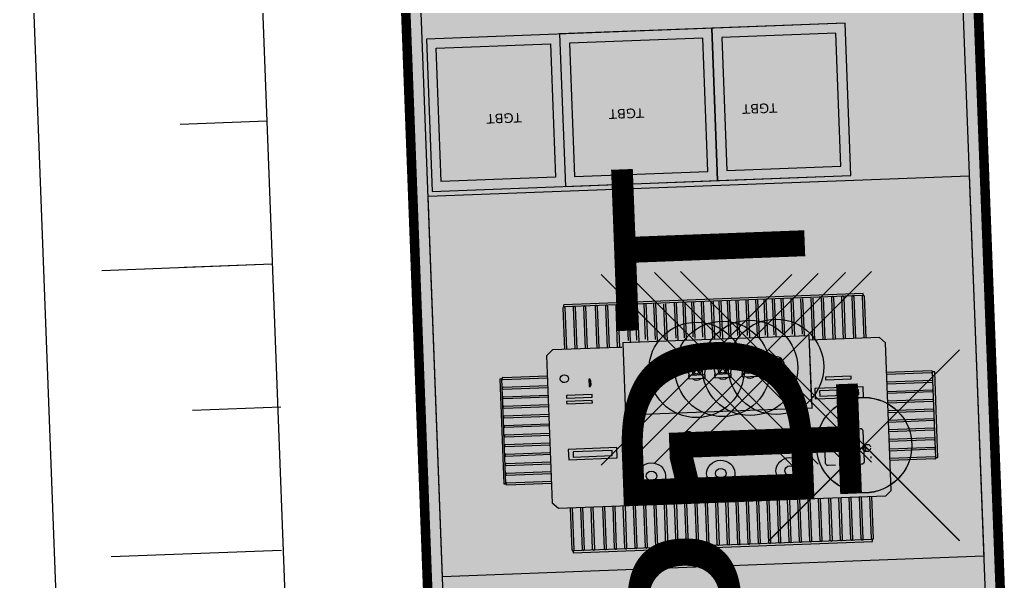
# Model space of a CAD drawing. Header units: metres. Extents: x 1956498 to 1957612, y 2277909 to 2278547.
# Drawn here: x 1956617.48 to 1956622.69, y 2278195.75 to 2278198.69 of the extents above; entities that cross this region are included whole.
import ezdxf
from ezdxf.enums import TextEntityAlignment as Align

# ---------------------------------------------------------------- set-up
doc = ezdxf.new("R2010")
doc.units = ezdxf.units.M
doc.header["$PDMODE"] = 35
doc.header["$PDSIZE"] = 0.5
doc.linetypes.add('Blanc', pattern=[0])
doc.linetypes.add('NASCOSTA', pattern=[9.525, 6.35, -3.175])
for name, color, linetype in [('PVcase Transformers', 7, 'Continuous'), ('UBS-100-Postes', 8, 'Continuous'), ('UBS_400_DETAIL POSTE HTA TOOLKIT UBS', 7, 'Continuous')]:
    doc.layers.add(name, color=color, linetype=linetype)
doc.styles.get("Standard").update_dxf_attribs({"font": 'verdana.ttf'})
doc.styles.add('UBS-Style de texte', font='verdana.ttf')

# ---------------------------------------------------------------- blocks, each defined once
blk = doc.blocks.new('*U2672')
at = {"layer": 'UBS-100-Postes', "true_color": 0xb0c4d8, "transparency": 33554687}
blk.add_hatch(color=9, dxfattribs=at).paths.add_polyline_path([(0, 3), (5.3, 3), (5.3, 0), (0, 0)])
at = {"layer": 'UBS-100-Postes', "color": 7, "transparency": 33554687, "const_width": 0.05}
blk.add_lwpolyline([(0, 3), (5.3, 3), (5.3, 0), (0, 0)], close=True, dxfattribs=at)
at = {"color": 7, "transparency": 33554687}
blk.add_attdef('NUMEROPOSTE', text='', height=1, dxfattribs=at).set_placement((2, 1.2055), align=Align.MIDDLE_CENTER)
at = {"layer": 'UBS-100-Postes', "color": 7, "transparency": 33554687, "insert": (2.1129, 1.4555), "char_height": 1, "attachment_point": 5, "style": 'UBS-Style de texte'}
blk.add_mtext_dynamic_manual_height_columns('\\pxqc;PDT', width=7.5, gutter_width=7.5, heights=[0], dxfattribs=at)
blk = doc.blocks.new('ISO200H')
for p, q in [((60, 52), (-60, 52)), ((-60, 52), (-60, 32)), ((-60, 32), (0, 32)), ((-34, -50), (-34, 0)), ((0, 32), (60, 32)), ((34, -50), (34, 0)), ((60, 32), (60, 52)), ((-2, -50), (-34, -50)), ((-2, -23.9), (-2, -50)), ((2, -23.9), (2, -50)), ((2, -50), (34, -50)), ((46, -23), (34, -23)), ((34, -29.5), (49, -29.5)), ((34, -42.5), (49, -42.5)), ((46, -49), (34, -49)), ((49, -36), (49, -26)), ((49, -36), (49, -46))]:
    blk.add_line(p, q)
at = {"linetype": 'NASCOSTA'}
for p, q in [((-34, -28), (34, -28)), ((-34, -44), (34, -44))]:
    blk.add_line(p, q, dxfattribs=at)
for centre, radius, start, end in [((0, 0), 62.5, 56.30474, 123.69526), ((0, 0), 62.5, 149.20286, 308.37172), ((0, 0), 34, 109.74992, 180), ((0, 0), 24, 274.78019, 265.21981), ((0, 0), 34, 0, 70.25008), ((0, 0), 62.5, 321.62828, 30.79714), ((46, -26), 3, 0, 90), ((46, -46), 3, 270, 0)]:
    blk.add_arc(centre, radius, start, end)
blk.add_point((0, 0))
blk = doc.blocks.new('A$C0FE71275')
at = {"color": 7, "ltscale": 0.5}
for p, q in [((289.4, 1836.5), (289.4, 1641.7)), ((299.4, 1836.5), (299.4, 1641.7)), ((339.5, 1836.5), (339.5, 1641.7)), ((349.6, 1836.5), (349.6, 1641.7)), ((389.7, 1836.5), (389.7, 1641.7)), ((399.7, 1836.5), (399.7, 1641.7)), ((439.8, 1836.5), (439.8, 1641.7)), ((449.9, 1836.5), (449.9, 1641.7)), ((490, 1836.5), (490, 1641.7)), ((500, 1836.5), (500, 1641.7)), ((540.1, 1836.5), (540.1, 1641.7)), ((550.1, 1836.5), (550.1, 1641.7)), ((590.3, 1836.5), (590.3, 1641.7)), ((600.3, 1836.5), (600.3, 1641.7)), ((640.4, 1836.5), (640.4, 1641.7)), ((650.4, 1836.5), (650.4, 1641.7)), ((690.6, 1836.5), (690.6, 1641.7)), ((700.6, 1836.5), (700.6, 1641.7)), ((740.7, 1836.5), (740.7, 1641.7)), ((750.7, 1836.5), (750.7, 1641.7)), ((790.9, 1836.5), (790.9, 1641.7)), ((800.9, 1836.5), (800.9, 1641.7)), ((841, 1836.5), (841, 1641.7)), ((851, 1836.5), (851, 1641.7)), ((-65, 1562.8), (154.6, 1562.8)), ((-65, 1553.8), (154.6, 1553.8)), ((1205, 1562.8), (985.4, 1562.8)), ((1205, 1553.8), (985.4, 1553.8)), ((-65, 1517.9), (154.6, 1517.9)), ((-65, 1508.9), (154.6, 1508.9)), ((1205, 1517.9), (985.4, 1517.9)), ((1205, 1508.9), (985.4, 1508.9)), ((-65, 1473), (154.6, 1473)), ((-65, 1464), (154.6, 1464)), ((1205, 1473), (985.4, 1473)), ((1205, 1464), (985.4, 1464)), ((-65, 1421.8), (154.6, 1421.8)), ((-65, 1412.8), (154.6, 1412.8)), ((1205, 1421.8), (985.4, 1421.8)), ((1205, 1412.8), (985.4, 1412.8)), ((-65, 1376.9), (154.6, 1376.9)), ((-65, 1367.9), (154.6, 1367.9)), ((1205, 1376.9), (985.4, 1376.9)), ((1205, 1367.9), (985.4, 1367.9)), ((-65, 1332), (154.6, 1332)), ((-65, 1323), (154.6, 1323)), ((1205, 1332), (985.4, 1332)), ((1205, 1323), (985.4, 1323)), ((-65, 1287.1), (154.6, 1287.1)), ((-65, 1278.1), (154.6, 1278.1)), ((1206.5, 1275), (1012.4, 1274.3)), ((1206.5, 1284), (1021, 1283.4)), ((-65, 1242.2), (154.6, 1242.2)), ((-65, 1233.2), (154.6, 1233.2)), ((1206.5, 1238.2), (1012.4, 1237.5)), ((1206.5, 1247.2), (1021, 1246.6)), ((-65, 1197.3), (154.6, 1197.3)), ((-65, 1188.3), (154.6, 1188.3)), ((1209.8, 1200.1), (1015.7, 1199.4)), ((1209.8, 1209.1), (1024.2, 1208.6)), ((-65, 1152.4), (154.6, 1152.4)), ((-65, 1143.4), (154.6, 1143.4)), ((1206.5, 1157.3), (1012.4, 1156.6)), ((1206.5, 1166.3), (1021, 1165.7)), ((-65, 1107.4), (154.6, 1107.4)), ((-65, 1098.5), (154.6, 1098.5)), ((1204.5, 1114.5), (1010.4, 1113.7)), ((1204.5, 1123.5), (1018.9, 1122.9)), ((-65, 1062.5), (154.6, 1062.5)), ((-65, 1053.6), (154.6, 1053.6)), ((1208.9, 1066.9), (1014.7, 1066.1)), ((1208.9, 1075.8), (1023.3, 1075.3)), ((-65, 1017.6), (154.6, 1017.6)), ((-65, 1008.6), (154.6, 1008.6)), ((1208.9, 1030.1), (1014.7, 1029.3)), ((1208.9, 1039), (1023.3, 1038.5)), ((1212.1, 1001), (1026.6, 1000.4)), ((-65, 972.7), (154.6, 972.7)), ((-65, 963.7), (154.6, 963.7)), ((1212.1, 992), (1018, 991.3)), ((1208.9, 958.2), (1023.3, 957.6)), ((-65, 927.8), (154.6, 927.8)), ((-65, 918.8), (154.6, 918.8)), ((1208.9, 949.2), (1014.7, 948.4)), ((1206.8, 915.3), (1021.3, 914.8)), ((-65, 882.9), (154.6, 882.9)), ((-65, 873.9), (154.6, 873.9)), ((1206.8, 906.3), (1012.7, 905.6)), ((1207.7, 872), (1013.6, 871.3)), ((1207.7, 881), (1022.2, 880.4)), ((-65, 838), (154.6, 838)), ((-65, 829), (154.6, 829)), ((1207.7, 835.2), (1013.6, 834.5)), ((1207.7, 844.2), (1022.2, 843.6)), ((-65, 793.1), (154.6, 793.1)), ((-65, 784.1), (154.6, 784.1)), ((1211, 797.2), (1016.8, 796.4)), ((1211, 806.2), (1025.4, 805.6)), ((-65, 748.2), (154.6, 748.2)), ((-65, 739.2), (154.6, 739.2)), ((1207.7, 754.3), (1013.6, 753.6)), ((1207.7, 763.3), (1022.2, 762.8)), ((-65, 703.2), (154.6, 703.2)), ((1205.7, 711.5), (1011.5, 710.8)), ((1205.7, 720.5), (1020.1, 719.9)), ((-65, 694.3), (154.6, 694.3)), ((-65, 658.3), (154.6, 658.3)), ((1207, 675.1), (1012.9, 674.4)), ((1207, 684.1), (1021.5, 683.5)), ((-65, 649.3), (154.6, 649.3)), ((-65, 613.4), (154.6, 613.4)), ((1207, 638.3), (1012.9, 637.6)), ((1207, 647.3), (1021.5, 646.7)), ((1210.3, 609.3), (1024.7, 608.7)), ((-65, 604.4), (154.6, 604.4)), ((-65, 568.5), (154.6, 568.5)), ((1210.3, 600.3), (1016.1, 599.5)), ((1207, 566.4), (1021.5, 565.9)), ((-65, 559.5), (154.6, 559.5)), ((-65, 523.6), (154.6, 523.6)), ((1207, 557.4), (1012.9, 556.7)), ((1205, 523.6), (1019.4, 523)), ((-65, 514.6), (154.6, 514.6)), ((-65, 478.7), (154.6, 478.7)), ((1205, 478.7), (985.4, 478.7)), ((1205, 514.6), (1010.8, 513.9)), ((-65, 469.7), (154.6, 469.7)), ((1205, 469.7), (985.4, 469.7)), ((-65, 433.8), (154.6, 433.8)), ((-65, 424.8), (154.6, 424.8)), ((1205, 433.8), (985.4, 433.8)), ((1205, 424.8), (985.4, 424.8)), ((-65, 388.9), (154.6, 388.9)), ((-65, 379.9), (154.6, 379.9)), ((1205, 388.9), (985.4, 388.9)), ((1205, 379.9), (985.4, 379.9)), ((-65, 343.9), (154.6, 343.9)), ((-65, 335), (154.6, 335)), ((1205, 343.9), (985.4, 343.9)), ((1205, 335), (985.4, 335)), ((-65, 299), (154.6, 299)), ((-65, 290), (154.6, 290)), ((1205, 299), (985.4, 299)), ((1205, 290), (985.4, 290)), ((-65, 254.1), (154.6, 254.1)), ((-65, 245.1), (154.6, 245.1)), ((1205, 254.1), (985.4, 254.1)), ((1205, 245.1), (985.4, 245.1)), ((339.5, -36.5), (339.5, 160)), ((349.6, -36.5), (349.6, 160)), ((389.7, -36.5), (389.7, 160)), ((399.7, -36.5), (399.7, 160)), ((439.8, -36.5), (439.8, 160)), ((449.9, -36.5), (449.9, 160)), ((490, -36.5), (490, 160)), ((500, -36.5), (500, 160)), ((540.1, -36.5), (540.1, 160)), ((550.1, -36.5), (550.1, 160)), ((590.3, -36.5), (590.3, 160)), ((600.3, -36.5), (600.3, 160)), ((640.4, -36.5), (640.4, 160)), ((650.4, -36.5), (650.4, 160)), ((690.6, -36.5), (690.6, 160)), ((700.6, -36.5), (700.6, 160)), ((740.7, -36.5), (740.7, 160)), ((750.7, -36.5), (750.7, 160)), ((790.9, -36.5), (790.9, 160)), ((800.9, -36.5), (800.9, 160))]:
    blk.add_line(p, q, dxfattribs=at)
at = {"color": 7}
for p, q in [((846, 1850), (294.4, 1850)), ((294.4, 1850), (294.4, 1841)), ((294.4, 1841), (846, 1841)), ((846, 1850), (846, 1841)), ((154.6, 1615.9), (183.5, 1641.7)), ((154.6, 185.8), (154.6, 1615.9)), ((956.9, 1641.7), (183.5, 1641.7)), ((985.8, 1615.9), (956.9, 1641.7)), ((985.8, 1328.6), (985.8, 1615.9)), ((-80, 1558.3), (-80, 249.6)), ((-70, 1558.3), (-80, 1558.3)), ((-70, 249.6), (-70, 1558.3)), ((1210, 249.6), (1210, 1558.3)), ((1210, 1558.3), (1220, 1558.3)), ((1220, 249.6), (1220, 1558.3)), ((629.4, 488.9), (629.4, 1311.6)), ((1007.3, 1307.1), (629.4, 1307.7)), ((985.8, 1312.5), (985.8, 1328.6)), ((1009.2, 497.7), (1008.9, 1308)), ((1009.2, 493.1), (629.4, 493)), ((686.9, 492.7), (1012.1, 492.7)), ((985.8, 185.8), (985.8, 492.7)), ((-80, 249.6), (-70, 249.6)), ((1210, 249.6), (1220, 249.6)), ((183.5, 160), (154.6, 185.8)), ((956.9, 160), (985.8, 185.8)), ((183.5, 160), (956.9, 160)), ((344.5, -41), (795.9, -41)), ((344.5, -50), (344.5, -41)), ((795.9, -50), (795.9, -41)), ((344.5, -50), (795.9, -50))]:
    blk.add_line(p, q, dxfattribs=at)
at = {"color": 7, "linetype": 'Continuous'}
for p, q in [((714, 1562), (701.5, 1562)), ((701.5, 1562), (701.5, 1449.7)), ((714, 1449.7), (714, 1562)), ((744.1, 1562.2), (731.5, 1562.2)), ((731.5, 1562.2), (731.5, 1449.9)), ((744.1, 1449.9), (744.1, 1562.2)), ((701.5, 1449.7), (714, 1449.7)), ((731.5, 1449.9), (744.1, 1449.9)), ((825.4, 1461.2), (787.5, 1461.2)), ((787.5, 1461.2), (787.5, 1455.8)), ((787.5, 1455.8), (825.4, 1455.8)), ((819.1, 1455.9), (793.1, 1455.9)), ((793.1, 1455.9), (793.1, 1452.6)), ((793.1, 1452.6), (819.1, 1452.6)), ((819.1, 1452.6), (819.1, 1455.9)), ((825.4, 1455.8), (825.4, 1461.2)), ((338.4, 441.8), (501.3, 441.8)), ((325.8, 398.3), (325.8, 430.5)), ((513.9, 430.5), (513.9, 284.6)), ((776, 427.5), (776, 315.2)), ((788.5, 427.5), (776, 427.5)), ((788.5, 315.2), (788.5, 427.5)), ((325.8, 284.6), (325.8, 364.2)), ((776, 315.2), (788.5, 315.2)), ((501.3, 273.4), (338.4, 273.4)), ((395, 265.5), (428.7, 265.5)), ((428.7, 265.5), (395, 265.5)), ((428.7, 265.5), (428.7, 254.5)), ((365.2, 243.3), (356.6, 243.3))]:
    blk.add_line(p, q, dxfattribs=at)
at = {"color": 7}
for points in [[(461.6, 1562.7), (407.6, 1562.7), (407.6, 1351.2), (461.6, 1351.2)], [(448.1, 1542.5), (421.1, 1542.5), (421.1, 1371.5), (448.1, 1371.5)], [(731.6, 476.3), (677.6, 476.3), (677.6, 264.8), (731.6, 264.8)], [(718.1, 456.1), (691.1, 456.1), (691.1, 285.1), (718.1, 285.1)]]:
    blk.add_lwpolyline(points, close=True, dxfattribs=at)
at = {"color": 7, "ltscale": 0.5}
for centre, major_axis, start_param, end_param in [((294.4, 1836.5), (-5.01, 0), 3.141593, 6.283185), ((344.5, 1836.5), (5.01, 0), 0, 3.141593), ((394.7, 1836.5), (-5.01, 0), 3.141593, 6.283185), ((444.8, 1836.5), (5.01, 0), 0, 3.141593), ((495, 1836.5), (-5.01, 0), 3.141593, 6.283185), ((545.1, 1836.5), (5.01, 0), 0, 3.141593), ((595.3, 1836.5), (-5.01, 0), 3.141593, 6.283185), ((645.4, 1836.5), (5.01, 0), 0, 3.141593), ((695.6, 1836.5), (-5.01, 0), 3.141593, 6.283185), ((745.7, 1836.5), (-5.01, 0), 3.141593, 6.283185), ((795.9, 1836.5), (-5.01, 0), 3.141593, 6.283185), ((846, 1836.5), (-5.01, 0), 3.141593, 6.283185), ((-65, 1558.3), (5.01, 0), 1.570796, 4.712389), ((1205, 1558.3), (5.01, 0), 4.712389, 7.853982), ((-65, 1513.4), (5.01, 0), 1.570796, 4.712389), ((1205, 1513.4), (5.01, 0), 4.712389, 7.853982), ((-65, 1468.5), (-5.01, 0), -1.570796, 1.570796), ((1205, 1468.5), (-5.01, 0), 1.570796, 4.712389), ((-65, 1417.3), (5.01, 0), 1.570796, 4.712389), ((1205, 1417.3), (5.01, 0), 4.712389, 7.853982), ((-65, 1372.4), (5.01, 0), 1.570796, 4.712389), ((1205, 1372.4), (5.01, 0), 4.712389, 7.853982), ((-65, 1327.5), (5.01, 0), 1.570796, 4.712389), ((1205, 1327.5), (5.01, 0), 4.712389, 7.853982), ((-65, 1282.6), (-5.01, 0), -1.570796, 1.570796), ((-65, 1237.7), (5.01, 0), 1.570796, 4.712389), ((-65, 1192.8), (5.01, 0), 1.570796, 4.712389), ((-65, 1147.9), (-5.01, 0), -1.570796, 1.570796), ((-65, 1103), (5.01, 0), 1.570796, 4.712389), ((-65, 1058), (5.01, 0), 1.570796, 4.712389), ((-65, 1013.1), (-5.01, 0), -1.570796, 1.570796), ((-65, 968.2), (5.01, 0), 1.570796, 4.712389), ((-65, 923.3), (5.01, 0), 1.570796, 4.712389), ((-65, 878.4), (-5.01, 0), -1.570796, 1.570796), ((-65, 833.5), (5.01, 0), 1.570796, 4.712389), ((-65, 788.6), (5.01, 0), 1.570796, 4.712389), ((-65, 743.7), (-5.01, 0), -1.570796, 1.570796), ((-65, 698.7), (5.01, 0), 1.570796, 4.712389), ((-65, 653.8), (5.01, 0), 1.570796, 4.712389), ((-65, 608.9), (-5.01, 0), -1.570796, 1.570796), ((-65, 564), (5.01, 0), 1.570796, 4.712389), ((-65, 519.1), (-5.01, 0), -1.570796, 1.570796), ((-65, 474.2), (-5.01, 0), -1.570796, 1.570796), ((-65, 429.3), (5.01, 0), 1.570796, 4.712389), ((-65, 384.4), (-5.01, 0), -1.570796, 1.570796), ((1205, 384.4), (5.01, 0), 4.712389, 7.853982), ((-65, 339.5), (5.01, 0), 1.570796, 4.712389), ((1205, 339.5), (5.01, 0), 4.712389, 7.853982), ((-65, 294.5), (5.01, 0), 1.570796, 4.712389), ((1205, 294.5), (5.01, 0), 4.712389, 7.853982), ((-65, 249.6), (-5.01, 0), -1.570796, 1.570796), ((1205, 249.6), (-5.01, 0), 1.570796, 4.712389), ((444.8, -36.5), (-5.01, 0), 0, 3.141593), ((495, -36.5), (-5.01, 0), 0, 3.141593), ((545.1, -36.5), (5.01, 0), 3.141593, 6.283185), ((595.3, -36.5), (-5.01, 0), 0, 3.141593), ((645.4, -36.5), (5.01, 0), 3.141593, 6.283185), ((695.6, -36.5), (-5.01, 0), 0, 3.141593), ((745.7, -36.5), (5.01, 0), 3.141593, 6.283185), ((795.9, -36.5), (-5.01, 0), 0, 3.141593)]:
    blk.add_ellipse(centre, major_axis=major_axis, ratio=0.895587, start_param=start_param, end_param=end_param, dxfattribs=at)
at = {"color": 7, "linetype": 'Continuous'}
for centre, major_axis, start_param, end_param in [((833.1, 1568.4), (20.6, 0), 1.570796326794815, 7.853981633974401), ((510.4, 1037.6), (23.1, 0), 1.570796326794864, 7.85398163397445)]:
    blk.add_ellipse(centre, major_axis=major_axis, ratio=0.895587, start_param=start_param, end_param=end_param, dxfattribs=at)
at = {"color": 7}
for centre, major_axis, start_param, end_param in [((306.2, 1204), (-69, 0), -1.570796, 4.712389), ((306.2, 1204), (-25.7, 0), -1.570796, 4.712389), ((306.2, 900.9), (-69, 0), -1.570796, 4.712389), ((306.2, 900.9), (25.7, 0), 1.570796326794606, 7.853981633974192), ((306.2, 597.7), (-69, 0), -1.570796, 4.712389), ((306.2, 597.7), (-25.7, 0), -1.570796, 4.712389), ((344.5, -36.5), (-5.01, 0), 0, 3.141593), ((394.7, -36.5), (-5.01, 0), 0, 3.141593)]:
    blk.add_ellipse(centre, major_axis=major_axis, ratio=0.895587, start_param=start_param, end_param=end_param, dxfattribs=at)
at = {"color": 7, "linetype": 'Continuous', "extrusion": (0, 0, -1)}
for centre, major_axis, start_param, end_param in [((338.4, 430.5), (-12.5, 0), 0, 1.570796), ((501.3, 430.5), (12.5, 0), -1.570796, 0), ((338.4, 284.6), (-12.5, 0), 4.712389, 6.283185), ((410.3, 260.4), (-19.3, 0), -1.429664, 2.843588), ((501.3, 284.6), (12.5, 0), 0, 1.570796), ((416.2, 254.5), (12.5, 0), 0, 1.570796)]:
    blk.add_ellipse(centre, major_axis=major_axis, ratio=0.895587, start_param=start_param, end_param=end_param, dxfattribs=at)
at = {"color": 0, "linetype": 'ByBlock'}
for p in [(424.8, 270.2), (424.8, 270.2), (425.7, 270.2)]:
    blk.add_point(p, dxfattribs=at)
at = {"color": 7, "xscale": 0.7200000000000103, "yscale": 0.7200000000000103, "zscale": 0.7200000000000103, "rotation": 90}
for p in [(852.9, 989.4), (852.9, 875.4), (852.9, 755.8), (852.9, 642.1)]:
    blk.add_blockref('ISO200H', p, dxfattribs=at)
at = {"color": 7, "width": 0.895587}
for s, p in [('A', (224, 1181.7)), ('B', (224, 877.9)), ('C', (224, 573.3))]:
    blk.add_text(s, height=55.7, rotation=90, dxfattribs=at).set_placement(p)
blk = doc.blocks.new('UBS_PDT C1752')
at = {"const_width": 0.01}
blk.add_lwpolyline([(-2.65, 1.5), (2.65, 1.5), (2.65, -1.5), (-2.65, -1.5)], close=True, dxfattribs=at)
blk.add_lwpolyline([(-2.57, 1.42), (2.57, 1.42), (2.57, -1.42), (-2.57, -1.42)], close=True)
at = {"color": 0}
blk.add_lwpolyline([(-1.2698, 1.42), (0.7255, 1.42), (0.7255, -1.42), (-1.2698, -1.42)], close=True, dxfattribs=at)
at = {"color": 0, "linetype": 'Blanc'}
for points in [[(0.7501, -0.7995), (1.5491, -0.7995), (1.5491, 1.3975), (0.7501, 1.3975)], [(0.8001, 1.3475), (1.4991, 1.3475), (1.4991, 0.7485), (0.8001, 0.7485)], [(0.7501, -0.1005), (1.5491, -0.1005), (1.5491, 0.6985), (0.7501, 0.6985)], [(0.8001, -0.0505), (1.4991, -0.0505), (1.4991, 0.6485), (0.8001, 0.6485)], [(0.7501, -0.7995), (1.5491, -0.7995), (1.5491, -0.1005), (0.7501, -0.1005)], [(0.8001, -0.7495), (1.4991, -0.7495), (1.4991, -0.1505), (0.8001, -0.1505)]]:
    blk.add_lwpolyline(points, close=True, dxfattribs=at)
at = {"color": 0, "xscale": 0.001, "yscale": 0.0012, "zscale": 0.001}
blk.add_blockref('A$C0FE71275', (-1.09, -1.1399), dxfattribs=at)
at = {"char_height": 0.05, "attachment_point": 5, "rotation": 90}
for insert in [(1.1194, 1.006), (1.1195, 0.364), (1.1195, -0.335)]:
    blk.add_mtext_dynamic_manual_height_columns('\\pxqc;TGBT', width=0.6, gutter_width=0.025, heights=[0], dxfattribs=dict(at, insert=insert))

msp = doc.modelspace()

# ---------------------------------------------------------------- linework, layer by layer
at = {"layer": 'UBS-100-Postes', "color": 17, "transparency": 33554687}
for p, q in [((1956618.7738, 2278198.1567), (1956618.3187, 2278198.1395)), ((1956618.7738, 2278198.1567), (1956618.3187, 2278198.1395)), ((1956618.8022, 2278197.4073), (1956617.9085, 2278197.3734)), ((1956618.8022, 2278197.4073), (1956618.3408, 2278197.3898)), ((1956618.8471, 2278196.6584), (1956618.3838, 2278196.6409)), ((1956618.8508, 2278195.908), (1956617.9571, 2278195.8741))]:
    msp.add_line(p, q, dxfattribs=at)
msp.add_lwpolyline([(1956625.1513, 2278193.5948), (1956624.8745, 2278200.8904, 0.414214), (1956623.8373, 2278201.8518), (1956618.4412, 2278201.6471, 0.414214), (1956617.4798, 2278200.6099), (1956617.7566, 2278193.3143, 0.414214), (1956618.7938, 2278192.3529), (1956624.1899, 2278192.5576, 0.414214)], format="xyb", close=True, dxfattribs=at)
msp.add_lwpolyline([(1956623.9446, 2278193.7492), (1956623.6829, 2278200.6451), (1956618.6865, 2278200.4555), (1956618.9482, 2278193.5596)], close=True, dxfattribs=at)

# ---------------------------------------------------------------- block references
at = {"layer": 'PVcase Transformers', "transparency": 33554687, "rotation": 92.17295975226276}
msp.add_blockref('*U2672', (1956622.6652, 2278194.5012), dxfattribs=at).add_auto_attribs({'NUMEROPOSTE': '1'})
at = {"layer": 'UBS_400_DETAIL POSTE HTA TOOLKIT UBS', "transparency": 33554687, "rotation": 92.17295973550951}
msp.add_blockref('UBS_PDT C1752', (1956621.0658, 2278197.0924), dxfattribs=at)

doc.saveas('drawing.dxf')
